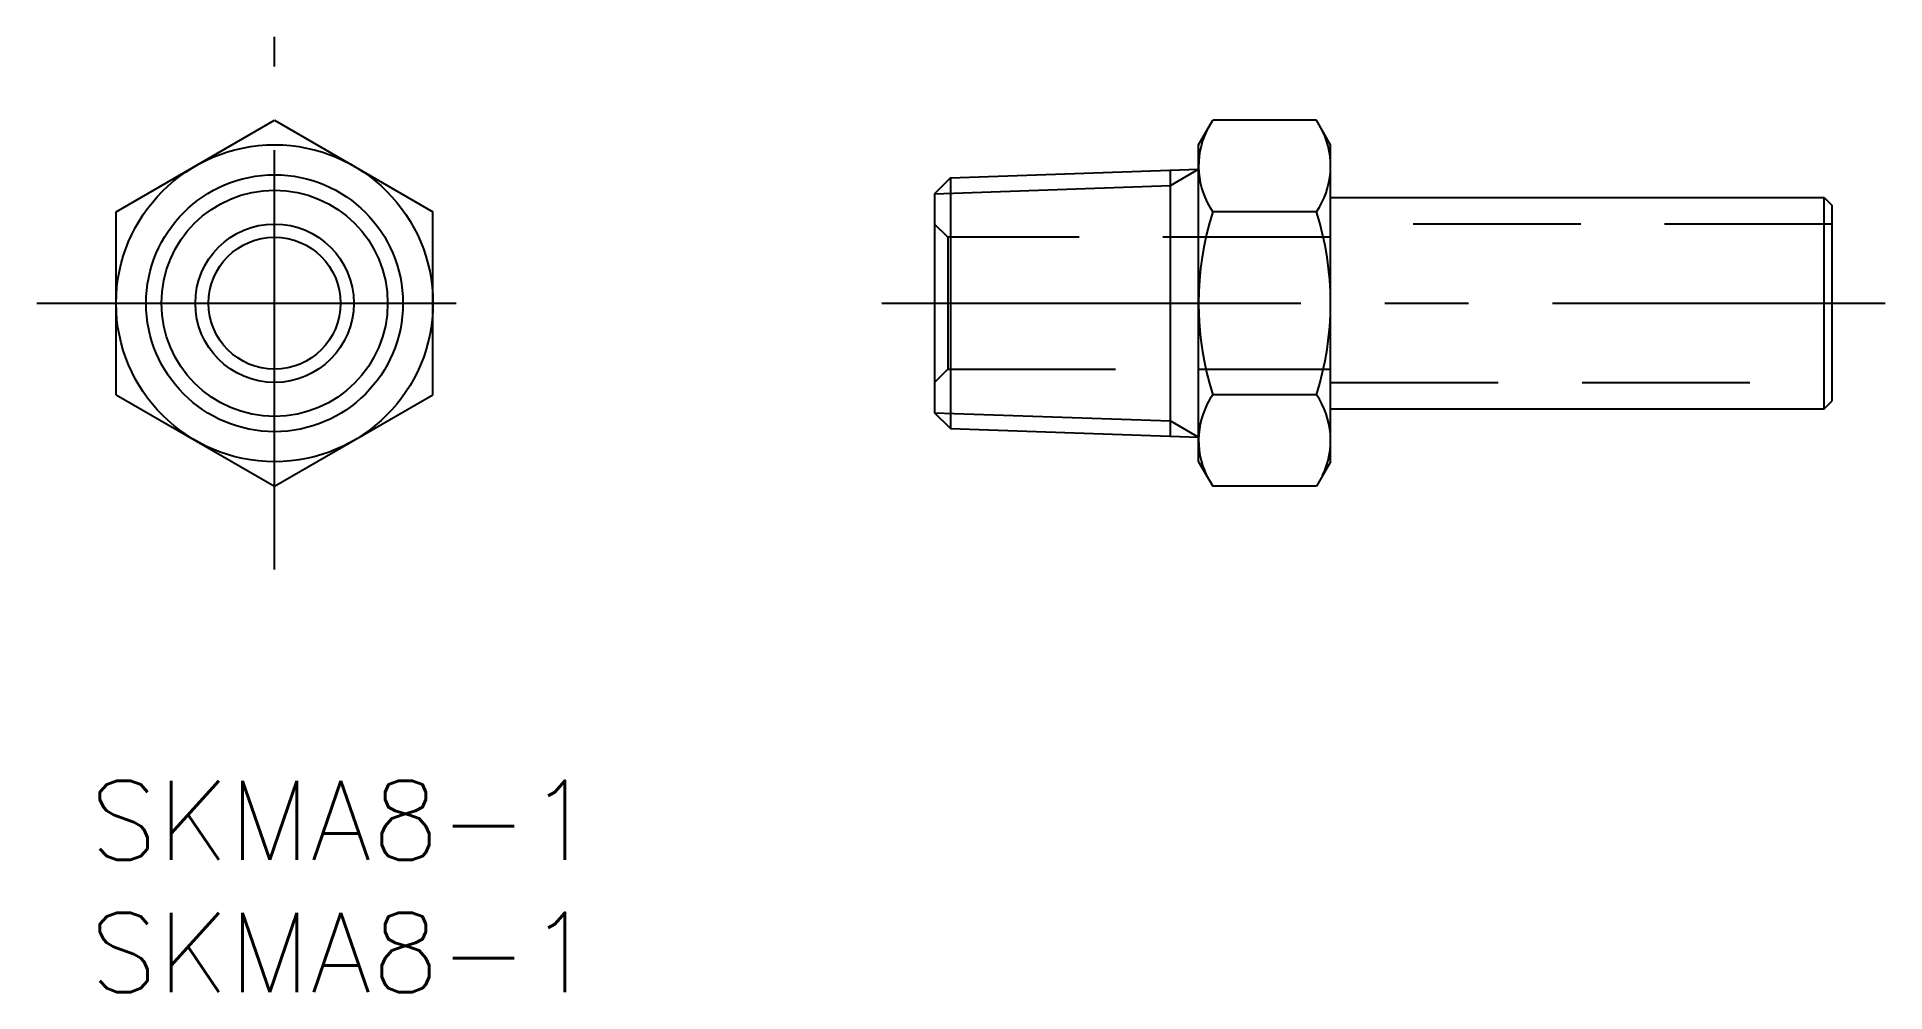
# Model space of a CAD drawing. Extents: x -2 to 68, y -8 to 28.2.
import ezdxf

# ---------------------------------------------------------------- set-up
doc = ezdxf.new("R2010")
doc.units = 0
doc.header["$LTSCALE"] = 0.5
doc.linetypes.add('CENTER', pattern=[50.8, 31.75, -6.35, 6.35, -6.35])
doc.linetypes.add('DASHED', pattern=[19.05, 12.7, -6.35])
for name, color, linetype in [('MSM_CENTER', 1, 'CENTER'), ('MSM_CONTINUOUS', 7, 'CONTINUOUS'), ('MSM_DASHED', 4, 'DASHED'), ('MSM_NARROW', 5, 'CONTINUOUS'), ('MSM_PART_NUMBER', 7, 'CONTINUOUS')]:
    doc.layers.add(name, color=color, linetype=linetype)
doc.styles.get("Standard").update_dxf_attribs({"font": 'txt.shx', "height": 3, "bigfont": 'bigfont.shx'})

# ---------------------------------------------------------------- blocks, each defined once
blk = doc.blocks.new('*U5')
at = {"layer": 'MSM_PART_NUMBER'}
blk.add_text('SKMA8-1', height=3, dxfattribs=at).set_placement((0, -3))
blk = doc.blocks.new('*U6')
at = {"layer": 'MSM_PART_NUMBER'}
blk.add_text('SKMA8-1', height=3, dxfattribs=at).set_placement((0, -8))

msp = doc.modelspace()

# ---------------------------------------------------------------- linework, layer by layer
at = {"layer": 'MSM_CENTER'}
for p, q in [((7, 8), (7, 28.166)), ((-2, 18.083), (16, 18.083)), ((30, 18.083), (68, 18.083))]:
    msp.add_line(p, q, dxfattribs=at)
at = {"layer": 'MSM_CONTINUOUS'}
for p, q in [((1, 21.547), (7, 25.011)), ((7, 25.011), (13, 21.547)), ((42, 24.083), (42.536, 25.011)), ((46.464, 25.011), (42.536, 25.011)), ((47, 24.083), (46.464, 25.011)), ((42, 12.083), (42, 24.083)), ((47, 12.083), (47, 24.083)), ((32.602, 22.829), (42, 23.157)), ((40.929, 13.046), (40.929, 23.12)), ((32.602, 22.829), (32, 22.227)), ((32.602, 22.829), (32.602, 13.337)), ((32, 22.227), (32, 13.939)), ((47, 22.083), (65.7, 22.083)), ((65.7, 14.083), (65.7, 22.083)), ((65.7, 22.083), (66, 21.783)), ((66, 14.383), (66, 21.783)), ((1, 14.619), (1, 21.547)), ((13, 14.619), (13, 21.547)), ((46.464, 21.547), (42.536, 21.547)), ((1, 14.619), (7, 11.155)), ((7, 11.155), (13, 14.619)), ((46.464, 14.619), (42.536, 14.619)), ((47, 14.083), (65.7, 14.083)), ((65.7, 14.083), (66, 14.383)), ((32.602, 13.337), (32, 13.939)), ((32.602, 13.337), (42, 13.008)), ((42, 12.083), (42.536, 11.155)), ((47, 12.083), (46.464, 11.155)), ((46.464, 11.155), (42.536, 11.155))]:
    msp.add_line(p, q, dxfattribs=at)
for radius in [6, 4.864, 3, 2.5]:
    msp.add_circle((7, 18.083), radius, dxfattribs=at)
for centre, radius, start, end in [((45.067, 23.279), 3.067, 154.38425, 214.38423), ((43.933, 23.279), 3.067, 325.61577, 25.61579), ((53.464, 18.083), 11.464, 162.41206, 197.58794), ((35.536, 18.083), 11.464, 342.41206, 17.58794), ((45.067, 12.887), 3.067, 145.61577, 205.61578), ((43.933, 12.887), 3.067, 334.38417, 34.38423)]:
    msp.add_arc(centre, radius, start, end, dxfattribs=at)
at = {"layer": 'MSM_DASHED'}
for p, q in [((32.5, 20.583), (32, 21.083)), ((66, 21.083), (47, 21.083)), ((47, 20.583), (47, 21.083)), ((32.5, 20.583), (32.5, 15.583)), ((47, 20.583), (32.5, 20.583)), ((32, 15.083), (32.5, 15.583)), ((32.5, 15.583), (47, 15.583)), ((47, 15.083), (47, 15.583)), ((47, 15.083), (66, 15.083))]:
    msp.add_line(p, q, dxfattribs=at)
at = {"layer": 'MSM_NARROW'}
for p, q in [((40.929, 22.539), (42, 23.157)), ((32, 22.227), (40.929, 22.539)), ((32, 13.939), (40.929, 13.627)), ((40.929, 13.627), (42, 13.008))]:
    msp.add_line(p, q, dxfattribs=at)
msp.add_circle((7, 18.083), 4.283, dxfattribs=at)

# ---------------------------------------------------------------- block references
at = {"layer": 'MSM_CONTINUOUS'}
for name in ['*U5', '*U6']:
    msp.add_blockref(name, (0, 0), dxfattribs=at)

doc.saveas('drawing.dxf')
